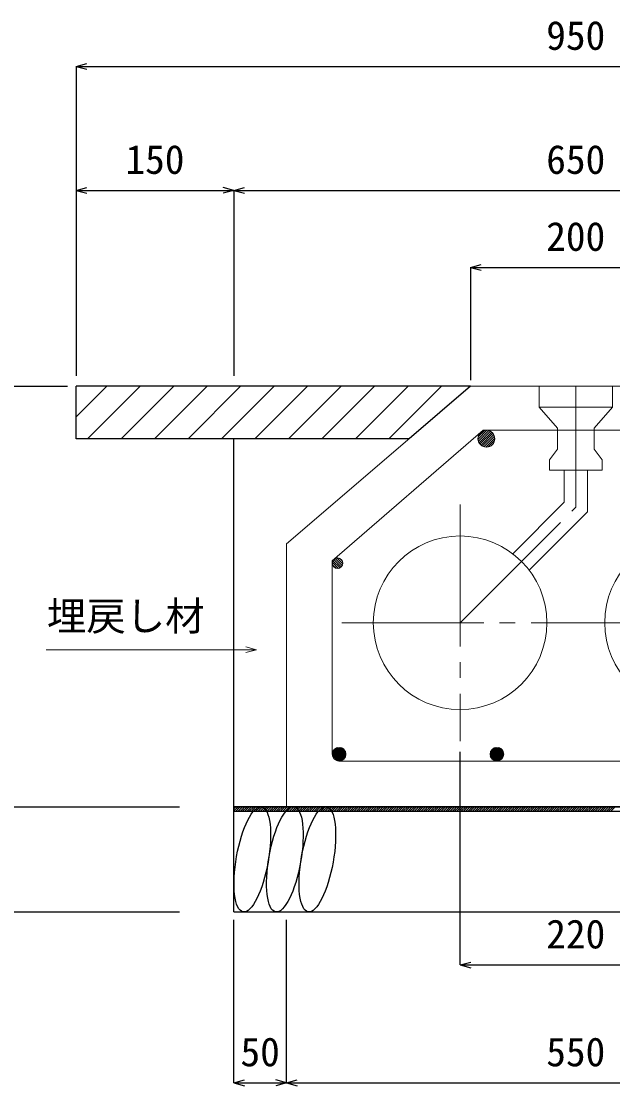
# Model space of a CAD drawing. Units: millimetres, scale not verified. Extents: x -9755 to 16726, y -7413 to 4835.
# Drawn here: x 8165 to 8727, y -216 to 796 of the extents above; entities that cross this region are included whole.
import ezdxf
from ezdxf.enums import TextEntityAlignment as Align

# ---------------------------------------------------------------- set-up
doc = ezdxf.new("R2010")
doc.units = ezdxf.units.MM
doc.header["$LTSCALE"] = 15
doc.linetypes.add('CHAIN2', pattern=[12, 9, -1, 1, -1])
doc.layers.add('0-1_ブロック', color=2, linetype='Continuous', lineweight=18)
doc.layers.add('0-A', color=7, linetype='Continuous', lineweight=18)
for name, color, linetype in [('0-3_鉄筋', 7, 'Continuous'), ('0-5_ｼﾞｮｲﾝﾄ詳細図', 7, 'Continuous'), ('0-6_寸法', 4, 'Continuous'), ('0-B', 4, 'Continuous')]:
    doc.layers.add(name, color=color, linetype=linetype)
doc.styles.add('ＭＳ ゴシック', font='')
doc.styles.get('ＭＳ ゴシック').set_extended_font_data('MS Gothic')

msp = doc.modelspace()

# ---------------------------------------------------------------- linework, layer by layer
at = {"layer": '0-1_ブロック', "color": 3}
for p, q in [((8592.37, 449.43), (8417.37, 299.43)), ((8592.37, 449.43), (8792.37, 449.43)), ((8417.37, 49.43), (8417.37, 299.43)), ((8967.37, 49.43), (8417.37, 49.43))]:
    msp.add_line(p, q, dxfattribs=at)
at = {"layer": '0-1_ブロック', "color": 7}
for p, q in [((8657.37, 429.43), (8657.37, 449.43)), ((8674.87, 409.43), (8657.37, 429.43)), ((8727.37, 429.43), (8709.87, 409.43)), ((8674.87, 389.43), (8674.87, 409.43)), ((8709.87, 389.43), (8709.87, 409.43)), ((8674.87, 389.43), (8667.37, 379.43)), ((8709.87, 389.43), (8717.37, 379.43)), ((8667.37, 369.43), (8667.37, 379.43)), ((8681.37, 369.43), (8681.37, 338.99)), ((8703.37, 329.88), (8703.37, 369.43)), ((8632.41, 290.03), (8681.37, 338.99)), ((8647.97, 274.47), (8703.37, 329.88))]:
    msp.add_line(p, q, dxfattribs=at)
at = {"layer": '0-1_ブロック', "color": 7, "linetype": 'CHAIN2'}
for p, q in [((8692.37, 449.43), (8692.37, 334.43)), ((8582.37, 336.93), (8582.37, 111.93)), ((8582.37, 224.43), (8692.37, 334.43)), ((8469.87, 224.43), (8694.87, 224.43)), ((8914.87, 224.43), (8689.87, 224.43))]:
    msp.add_line(p, q, dxfattribs=at)
at = {"layer": '0-1_ブロック'}
for p, q in [((8604.39, 407.43), (8460.87, 283.3)), ((8599.39, 398.93), (8607.88, 407.42)), ((8599.58, 401.24), (8605.57, 407.23)), ((8599.71, 397.13), (8609.68, 407.09)), ((8600.34, 395.63), (8611.18, 406.47)), ((8601.19, 394.36), (8612.45, 405.62)), ((8604.39, 407.43), (8780.35, 407.43)), ((8602.25, 393.3), (8613.51, 404.56)), ((8603.5, 392.43), (8614.38, 403.3)), ((8604.99, 391.8), (8615.01, 401.82)), ((8606.77, 391.46), (8615.35, 400.04)), ((8609.05, 391.61), (8615.2, 397.76)), ((8468.27, 276.66), (8461.48, 283.44)), ((8469.47, 277.58), (8462.4, 284.65)), ((8470.35, 278.82), (8463.64, 285.52)), ((8470.84, 280.45), (8465.28, 286.01)), ((8470.52, 282.89), (8467.71, 285.7)), ((8460.87, 99.43), (8460.87, 283.3)), ((8466.69, 276.11), (8460.94, 281.86)), ((8464.42, 276.26), (8461.09, 279.59)), ((8469.76, 93.39), (8461.33, 101.82)), ((8470.71, 93.86), (8461.8, 102.77)), ((8471.54, 94.44), (8462.38, 103.6)), ((8472.25, 95.14), (8463.08, 104.31)), ((8472.86, 95.95), (8463.89, 104.92)), ((8473.35, 96.87), (8464.81, 105.41)), ((8473.7, 97.94), (8465.88, 105.76)), ((8473.87, 99.18), (8467.12, 105.93)), ((8473.75, 100.72), (8468.66, 105.81)), ((8472.65, 103.23), (8471.17, 104.71)), ((8619.76, 93.39), (8611.33, 101.82)), ((8620.71, 93.86), (8611.8, 102.77)), ((8621.54, 94.44), (8612.38, 103.6)), ((8622.25, 95.14), (8613.08, 104.31)), ((8622.86, 95.95), (8613.89, 104.92)), ((8623.35, 96.87), (8614.81, 105.41)), ((8623.7, 97.94), (8615.88, 105.76)), ((8623.87, 99.18), (8617.12, 105.93)), ((8623.75, 100.72), (8618.66, 105.81)), ((8622.65, 103.23), (8621.17, 104.71)), ((8467.39, 92.93), (8460.87, 99.45)), ((8468.67, 93.07), (8461.01, 100.73)), ((8465.78, 93.13), (8461.07, 97.84)), ((8467.37, 92.93), (8917.37, 92.93)), ((8617.39, 92.93), (8610.87, 99.45)), ((8618.67, 93.07), (8611.01, 100.73)), ((8615.78, 93.13), (8611.07, 97.84))]:
    msp.add_line(p, q, dxfattribs=at)
at = {"layer": '0-1_ブロック', "color": 7}
for points in [[(8657.37, 429.43), (8727.37, 429.43), (8727.37, 449.43)], [(8667.37, 369.43), (8717.37, 369.43), (8717.37, 379.43)]]:
    msp.add_lwpolyline(points, dxfattribs=at)
at = {"layer": '0-1_ブロック'}
for centre, radius in [((8607.37, 399.43), 8), ((8465.87, 281.05), 5), ((8467.37, 99.43), 6.5), ((8617.37, 99.43), 6.5)]:
    msp.add_circle(centre, radius, dxfattribs=at)
at = {"layer": '0-1_ブロック', "color": 7}
for centre in [(8582.37, 224.43), (8802.37, 224.43)]:
    msp.add_circle(centre, 82.5, dxfattribs=at)
at = {"layer": '0-3_鉄筋'}
for p, q in [((8592.37, 449.43), (8217.37, 449.43)), ((8217.37, 399.43), (8217.37, 449.43)), ((8217.37, 420.31), (8246.5, 449.43)), ((8228.32, 399.43), (8278.32, 449.43)), ((8260.14, 399.43), (8310.14, 449.43)), ((8291.96, 399.43), (8341.96, 449.43)), ((8323.78, 399.43), (8373.78, 449.43)), ((8355.6, 399.43), (8405.6, 449.43)), ((8387.42, 399.43), (8437.42, 449.43)), ((8419.24, 399.43), (8469.24, 449.43)), ((8451.06, 399.43), (8501.06, 449.43)), ((8482.87, 399.43), (8532.87, 449.43)), ((8514.69, 399.43), (8564.69, 449.43)), ((8592.37, 449.43), (8534.04, 399.43)), ((8534.04, 399.43), (8217.37, 399.43)), ((8367.37, 49.43), (8367.37, 399.43))]:
    msp.add_line(p, q, dxfattribs=at)
at = {"layer": '0-5_ｼﾞｮｲﾝﾄ詳細図'}
for p, q in [((8367.37, -50.57), (8367.37, 49.43)), ((9017.37, 49.43), (8367.37, 49.43)), ((8367.37, -50.57), (9017.37, -50.57))]:
    msp.add_line(p, q, dxfattribs=at)
for centre in [(8384.89, -0.56), (8415.8, -0.56), (8446.7, -0.56)]:
    msp.add_ellipse(centre, major_axis=(8.81, 49.96), ratio=0.3, dxfattribs=at)
at = {"layer": '0-6_寸法'}
for p, q in [((8217.37, 753.48), (8227.52, 756.2)), ((8217.37, 753.48), (9167.37, 753.48)), ((8217.37, 753.48), (8227.52, 750.76)), ((8217.37, 753.48), (8217.37, 635.53)), ((8217.37, 635.53), (8227.52, 638.25)), ((8367.37, 635.53), (8357.23, 638.25)), ((8367.37, 635.53), (8377.52, 638.25)), ((8217.37, 635.53), (8367.37, 635.53)), ((8217.37, 635.53), (8227.52, 632.82)), ((8217.37, 635.53), (8217.37, 459.09)), ((8367.37, 635.53), (8357.23, 632.82)), ((8367.37, 635.53), (8367.37, 459.09)), ((8367.37, 635.53), (9017.37, 635.53)), ((8367.37, 635.53), (8377.52, 632.82)), ((8592.37, 562.33), (8602.52, 565.05)), ((8592.37, 562.33), (8792.37, 562.33)), ((8592.37, 562.33), (8602.52, 559.61)), ((8592.37, 562.33), (8592.37, 455.23)), ((8111.6, 449.43), (8209.27, 449.43)), ((8582.37, -101.02), (8582.37, 101.65)), ((8111.6, 49.43), (8315.51, 49.43)), ((8111.6, -50.57), (8315.51, -50.57)), ((8367.37, -213.11), (8367.37, -57.97)), ((8417.37, -213.11), (8417.37, -57.97)), ((8417.37, -213.11), (8417.37, -57.97)), ((8417.37, -213.11), (8417.37, -57.97)), ((8582.37, -101.02), (8592.52, -98.3)), ((8582.37, -101.02), (8802.37, -101.02)), ((8582.37, -101.02), (8592.52, -103.74)), ((8367.37, -213.11), (8377.52, -210.39)), ((8417.37, -213.11), (8407.23, -210.39)), ((8417.37, -213.11), (8427.52, -210.39)), ((8367.37, -213.11), (8417.37, -213.11)), ((8367.37, -213.11), (8377.52, -215.83)), ((8417.37, -213.11), (8407.23, -215.83)), ((8417.37, -213.11), (8967.37, -213.11)), ((8417.37, -213.11), (8427.52, -215.83))]:
    msp.add_line(p, q, dxfattribs=at)
at = {"layer": '0-A'}
msp.add_line((8388.7, 198.78), (8378.56, 201.49), dxfattribs=at)
msp.add_lwpolyline([(8188.83, 198.78), (8388.7, 198.78), (8378.56, 196.06)], dxfattribs=at)
at = {"layer": '0-B'}
for p, q in [((8367.37, 45.47), (8371.34, 49.43)), ((8367.37, 47.59), (8369.22, 49.43)), ((8368.96, 44.93), (8373.46, 49.43)), ((8371.08, 44.93), (8375.58, 49.43)), ((8373.21, 44.93), (8377.71, 49.43)), ((8375.33, 44.93), (8379.83, 49.43)), ((8377.45, 44.93), (8381.95, 49.43)), ((8379.57, 44.93), (8384.07, 49.43)), ((8381.69, 44.93), (8386.19, 49.43)), ((8383.81, 44.93), (8388.31, 49.43)), ((8385.93, 44.93), (8390.43, 49.43)), ((8388.05, 44.93), (8392.55, 49.43)), ((8390.18, 44.93), (8394.68, 49.43)), ((8392.3, 44.93), (8396.8, 49.43)), ((8394.42, 44.93), (8398.92, 49.43)), ((8396.54, 44.93), (8401.04, 49.43)), ((8398.66, 44.93), (8403.16, 49.43)), ((8400.78, 44.93), (8405.28, 49.43)), ((8402.9, 44.93), (8407.4, 49.43)), ((8405.03, 44.93), (8409.53, 49.43)), ((8407.15, 44.93), (8411.65, 49.43)), ((8409.27, 44.93), (8413.77, 49.43)), ((8411.39, 44.93), (8415.89, 49.43)), ((8413.51, 44.93), (8418.01, 49.43)), ((8415.63, 44.93), (8420.13, 49.43)), ((8417.75, 44.93), (8422.25, 49.43)), ((8419.87, 44.93), (8424.37, 49.43)), ((8422, 44.93), (8426.5, 49.43)), ((8424.12, 44.93), (8428.62, 49.43)), ((8426.24, 44.93), (8430.74, 49.43)), ((8428.36, 44.93), (8432.86, 49.43)), ((8430.48, 44.93), (8434.98, 49.43)), ((8432.6, 44.93), (8437.1, 49.43)), ((8434.72, 44.93), (8439.22, 49.43)), ((8436.85, 44.93), (8441.35, 49.43)), ((8438.97, 44.93), (8443.47, 49.43)), ((8441.09, 44.93), (8445.59, 49.43)), ((8443.21, 44.93), (8447.71, 49.43)), ((8445.33, 44.93), (8449.83, 49.43)), ((8447.45, 44.93), (8451.95, 49.43)), ((8449.57, 44.93), (8454.07, 49.43)), ((8451.69, 44.93), (8456.19, 49.43)), ((8453.82, 44.93), (8458.32, 49.43)), ((8455.94, 44.93), (8460.44, 49.43)), ((8458.06, 44.93), (8462.56, 49.43)), ((8460.18, 44.93), (8464.68, 49.43)), ((8462.3, 44.93), (8466.8, 49.43)), ((8464.42, 44.93), (8468.92, 49.43)), ((8466.54, 44.93), (8471.04, 49.43)), ((8468.66, 44.93), (8473.16, 49.43)), ((8470.79, 44.93), (8475.29, 49.43)), ((8472.91, 44.93), (8477.41, 49.43)), ((8475.03, 44.93), (8479.53, 49.43)), ((8477.15, 44.93), (8481.65, 49.43)), ((8479.27, 44.93), (8483.77, 49.43)), ((8481.39, 44.93), (8485.89, 49.43)), ((8483.51, 44.93), (8488.01, 49.43)), ((8485.64, 44.93), (8490.14, 49.43)), ((8487.76, 44.93), (8492.26, 49.43)), ((8489.88, 44.93), (8494.38, 49.43)), ((8492, 44.93), (8496.5, 49.43)), ((8494.12, 44.93), (8498.62, 49.43)), ((8496.24, 44.93), (8500.74, 49.43)), ((8498.36, 44.93), (8502.86, 49.43)), ((8500.48, 44.93), (8504.98, 49.43)), ((8502.61, 44.93), (8507.11, 49.43)), ((8504.73, 44.93), (8509.23, 49.43)), ((8506.85, 44.93), (8511.35, 49.43)), ((8508.97, 44.93), (8513.47, 49.43)), ((8511.09, 44.93), (8515.59, 49.43)), ((8513.21, 44.93), (8517.71, 49.43)), ((8515.33, 44.93), (8519.83, 49.43)), ((8517.46, 44.93), (8521.96, 49.43)), ((8519.58, 44.93), (8524.08, 49.43)), ((8521.7, 44.93), (8526.2, 49.43)), ((8523.82, 44.93), (8528.32, 49.43)), ((8525.94, 44.93), (8530.44, 49.43)), ((8528.06, 44.93), (8532.56, 49.43)), ((8530.18, 44.93), (8534.68, 49.43)), ((8532.3, 44.93), (8536.8, 49.43)), ((8534.43, 44.93), (8538.93, 49.43)), ((8536.55, 44.93), (8541.05, 49.43)), ((8538.67, 44.93), (8543.17, 49.43)), ((8540.79, 44.93), (8545.29, 49.43)), ((8542.91, 44.93), (8547.41, 49.43)), ((8545.03, 44.93), (8549.53, 49.43)), ((8547.15, 44.93), (8551.65, 49.43)), ((8549.28, 44.93), (8553.78, 49.43)), ((8551.4, 44.93), (8555.9, 49.43)), ((8553.52, 44.93), (8558.02, 49.43)), ((8555.64, 44.93), (8560.14, 49.43)), ((8557.76, 44.93), (8562.26, 49.43)), ((8559.88, 44.93), (8564.38, 49.43)), ((8562, 44.93), (8566.5, 49.43)), ((8564.12, 44.93), (8568.62, 49.43)), ((8566.25, 44.93), (8570.75, 49.43)), ((8568.37, 44.93), (8572.87, 49.43)), ((8570.49, 44.93), (8574.99, 49.43)), ((8572.61, 44.93), (8577.11, 49.43)), ((8574.73, 44.93), (8579.23, 49.43)), ((8576.85, 44.93), (8581.35, 49.43)), ((8578.97, 44.93), (8583.47, 49.43)), ((8581.09, 44.93), (8585.59, 49.43)), ((8583.22, 44.93), (8587.72, 49.43)), ((8585.34, 44.93), (8589.84, 49.43)), ((8587.46, 44.93), (8591.96, 49.43)), ((8589.58, 44.93), (8594.08, 49.43)), ((8591.7, 44.93), (8596.2, 49.43)), ((8593.82, 44.93), (8598.32, 49.43)), ((8595.94, 44.93), (8600.44, 49.43)), ((8598.07, 44.93), (8602.57, 49.43)), ((8600.19, 44.93), (8604.69, 49.43)), ((8602.31, 44.93), (8606.81, 49.43)), ((8604.43, 44.93), (8608.93, 49.43)), ((8606.55, 44.93), (8611.05, 49.43)), ((8608.67, 44.93), (8613.17, 49.43)), ((8610.79, 44.93), (8615.29, 49.43)), ((8612.91, 44.93), (8617.41, 49.43)), ((8615.04, 44.93), (8619.54, 49.43)), ((8617.16, 44.93), (8621.66, 49.43)), ((8619.28, 44.93), (8623.78, 49.43)), ((8621.4, 44.93), (8625.9, 49.43)), ((8623.52, 44.93), (8628.02, 49.43)), ((8625.64, 44.93), (8630.14, 49.43)), ((8627.76, 44.93), (8632.26, 49.43)), ((8629.89, 44.93), (8634.39, 49.43)), ((8632.01, 44.93), (8636.51, 49.43)), ((8634.13, 44.93), (8638.63, 49.43)), ((8636.25, 44.93), (8640.75, 49.43)), ((8638.37, 44.93), (8642.87, 49.43)), ((8640.49, 44.93), (8644.99, 49.43)), ((8642.61, 44.93), (8647.11, 49.43)), ((8644.73, 44.93), (8649.23, 49.43)), ((8646.86, 44.93), (8651.36, 49.43)), ((8648.98, 44.93), (8653.48, 49.43)), ((8651.1, 44.93), (8655.6, 49.43)), ((8653.22, 44.93), (8657.72, 49.43)), ((8655.34, 44.93), (8659.84, 49.43)), ((8657.46, 44.93), (8661.96, 49.43)), ((8659.58, 44.93), (8664.08, 49.43)), ((8661.71, 44.93), (8666.21, 49.43)), ((8663.83, 44.93), (8668.33, 49.43)), ((8665.95, 44.93), (8670.45, 49.43)), ((8668.07, 44.93), (8672.57, 49.43)), ((8670.19, 44.93), (8674.69, 49.43)), ((8672.31, 44.93), (8676.81, 49.43)), ((8674.43, 44.93), (8678.93, 49.43)), ((8676.55, 44.93), (8681.05, 49.43)), ((8678.68, 44.93), (8683.18, 49.43)), ((8680.8, 44.93), (8685.3, 49.43)), ((8682.92, 44.93), (8687.42, 49.43)), ((8685.04, 44.93), (8689.54, 49.43)), ((8687.16, 44.93), (8691.66, 49.43)), ((8689.28, 44.93), (8693.78, 49.43)), ((8691.4, 44.93), (8695.9, 49.43)), ((8693.52, 44.93), (8698.02, 49.43)), ((8695.65, 44.93), (8700.15, 49.43)), ((8697.77, 44.93), (8702.27, 49.43)), ((8699.89, 44.93), (8704.39, 49.43)), ((8702.01, 44.93), (8706.51, 49.43)), ((8704.13, 44.93), (8708.63, 49.43)), ((8706.25, 44.93), (8710.75, 49.43)), ((8708.37, 44.93), (8712.87, 49.43)), ((8710.5, 44.93), (8715, 49.43)), ((8712.62, 44.93), (8717.12, 49.43)), ((8714.74, 44.93), (8719.24, 49.43)), ((8716.86, 44.93), (8721.36, 49.43)), ((8718.98, 44.93), (8723.48, 49.43)), ((8721.1, 44.93), (8725.6, 49.43)), ((8723.22, 44.93), (8727.72, 49.43)), ((8725.34, 44.93), (8729.84, 49.43))]:
    msp.add_line(p, q, dxfattribs=at)
msp.add_lwpolyline([(8367.37, 49.43), (9017.37, 49.43), (9017.37, 44.93), (8367.37, 44.93)], close=True, dxfattribs=at)

# ---------------------------------------------------------------- texts
at = {"layer": '0-6_寸法', "style": 'ＭＳ ゴシック'}
for s, p in [('950', (8664.25, 760.98)), ('150', (8264.25, 643.03)), ('650', (8664.25, 643.03)), ('200', (8664.25, 569.83)), ('220', (8664.25, -93.52)), ('50', (8373.62, -205.61)), ('550', (8664.25, -205.61))]:
    msp.add_text(s, height=27.49, dxfattribs=at).set_placement(p, align=Align.BOTTOM_LEFT)
at = {"layer": '0-A', "color": 4, "style": 'ＭＳ ゴシック'}
msp.add_text('埋戻し材', height=27.49, dxfattribs=at).set_placement((8189.6, 208.77), align=Align.BOTTOM_LEFT)

doc.saveas('drawing.dxf')
